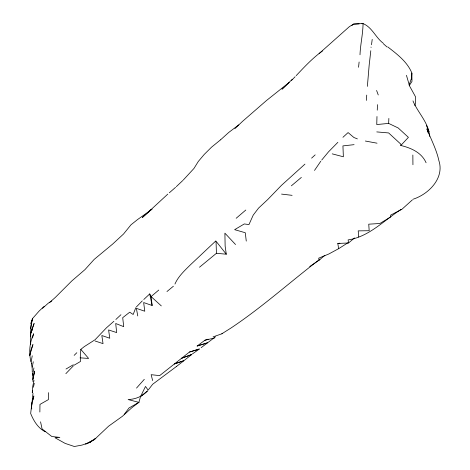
<?xml version="1.0" encoding="UTF-8"?>
<svg xmlns="http://www.w3.org/2000/svg" width="470" height="470" viewBox="0 0 470 470"><rect width="100%" height="100%" fill="white"/><g stroke="black" fill="none" stroke-linecap="round" stroke-linejoin="round"><path stroke-width="0.7" d="M39.862 412.026L39.968 404.406L48.398 399.612L48.639 392.644M30.715 360.872C28.758 351.86 29.728 342.16 33.646 333.776L32.489 337.995M376.975 116.507L376.758 124.562L388.643 123.398L398.196 127.969L408.412 137.352L400.798 145.483C410.991 147.909 421.678 152.538 426.09 162.767M388.643 123.398L388.866 118.416M377.245 110.18L377.539 104.646M74.137 365.19L80.529 361.436L80.252 357.852L80.811 349.375L84.306 346.613L95.116 339.698L106.52 327.743L113.893 321.274M31.702 406.068L31.913 402.919L33.846 395.934L32.988 399.988M359.997 54.779C360.414 44.274 362.934 34.034 363.069 23.5L353.546 24.088L349.369 26.649L319.112 53.58M366.359 100.421L366.729 95.093M387.768 46.918C397.097 54.162 407.302 61.811 411.873 73.062L411.479 78.326L409.123 84.888M31.813 404.647L32.994 393.32M367.376 86.374L368.956 67.704A120.667 4.765 89.5 0 1 369.708 60.542L370.801 50.719M359.115 62.011L358.545 67.275M371.512 44.768L372.211 39.363M31.913 402.919L30.662 413.471C33.611 420.732 37.718 427.735 44.909 431.613L45.138 431.742M32.066 330.651L32.318 328.571L34.128 323.436L30.497 333.765L30.773 336.367M31.184 324.071L30.497 333.765L32.318 328.571C30.338 333.582 29.88 339.023 30.75 344.322M31.214 361.448L32.242 355.796M33.276 361.765L32.154 367.534L32.266 372.146M33.94 367.922L32.782 373.826L32.971 381.611M414.922 105.709L415.556 102.495L415.545 96.838L409.552 85.975L406.45 75.312M30.468 328.665L32.577 318.484L39.239 310.934L44.292 306.246M34.005 380.342L32.724 386.452L32.266 392.644L32.7 390.629M32.806 379.813L34.674 371.094L33.07 378.338M33.417 387.274L34.275 383.25M29.792 355.543L30.985 350.021L32.947 344.557L29.733 355.32M31.273 323.524L32.577 318.484L30.703 323.624M40.555 421.825L42.083 428.946L51.794 436.495L59.878 437.423L55.025 437.764L65.136 443.392L74.342 446.5L82.044 445.072L89.024 442.699L94.247 439.72L108.582 426.196L122.412 416.291L131.876 407.702L138.92 402.291M124.186 414.481L129.021 407.966L138.885 402.367L140.554 396.551L145.494 386.446L148.138 390.112L152.662 384.26L176.508 366.447M135.777 307.732L133.18 314.489L129.714 312.197L122.705 317.691L123.71 326.65L115.702 323.501L116.666 332.566L108.599 329.958L109.769 338.241L101.826 335.521L103.036 343.629L95.152 341.014M174.934 284.056C178.295 276.331 184.645 270.55 190.514 264.733L215.842 240.904M409.206 85.658L411.978 81.445L411.873 73.062M314.501 170.434L320.775 161.251M321.709 160.07L328.471 151.892L337.877 142.322M136.517 388.091L144.296 379.331M183.3 180.004L193.963 168.448L198.281 161.498L204.233 154.424L211.494 147.216L220.512 139.866M65.853 373.673L73.402 365.825M138.897 402.361L128.11 399.559C135.701 399.236 142.492 396.404 147.645 390.781M136.359 306.963L142.292 300.882M291.565 80.364L295.148 76.698M296.171 75.647C304.413 66.922 312.603 58.051 322.414 51.03M74.148 355.367L76.822 352.723M150.676 209.714L142.41 217.446L148.978 211.788M292.352 79.23L281.988 89.188L289.262 82.367L266.373 100.615L242.555 121.336L234.912 128.604M42.506 308.314L48.422 303.062L51.712 301.029M176.315 186.643L182.83 180.486M115.867 319.488L120.931 314.712M143.779 299.496L149.719 293.932L151.087 296.576L161.31 305.899M342.941 137.305L348.088 132.575L353.892 137.493L357.394 138.897M311.604 158.132L315.182 154.859M412.501 199.762L401.909 209.291L390.676 215.096L390.758 216.905L379.872 223.497L368.738 224.184L369.185 230.711L358.199 230.876L358.745 236.998M49.321 302.762L55.337 297.398L71.804 280.937L84.958 269.621L94.147 259.428L112.665 244.059L123.516 234.025L131.018 224.772L137.593 219.525L149.46 211.101M304.96 164.112L281.43 185.386L267.688 199.586L258.571 208.098L253.23 215.096L248.953 224.595L244.3 223.943L234.636 229.666L245.264 232.726L246.274 241.098M220.583 139.802L228.749 132.44L238.813 124.856M351.924 25.515L353.546 24.088L359.127 23.858M169.335 192.788L175.563 187.342M167.796 194.116L149.031 211.435L150.846 210.219M236.169 218.274L245.804 210.031M158.748 290.072L151.087 296.576L152.139 305.488L143.661 302.557L144.766 311.228L136.376 308.355L137.757 315.946M309.707 266.519L319.189 260.122L324.858 255.328M291.371 185.826L301.364 177.407M338.582 248.342L337.807 243.46L348.54 242.972L354.515 237.938M199.486 267.236L216.435 253.289L226.282 254.2L225.136 246.11L224.895 233.161L235.541 244.535M166.962 291.541L173.412 286.207M140.554 396.551L147.239 391.111M192.359 353.992L199.556 348.852L189.428 352.059L159.641 375.63L151.146 374.684L152.633 380.559M184.51 360.22L191.707 354.492M151.164 209.902L152.151 209.138M176.626 366.359L184.07 360.584L174.323 363.974L183.888 360.725M201.137 347.683L215.466 336.814M319.941 259.199C290.084 281.971 262.201 307.268 230.852 328.107L221.822 333.794M401.045 209.42C384.031 220.377 368.985 236.792 348.123 239.906L348.54 242.972M206.812 343.077L197.136 346.032L204.897 340.245L208.198 339.17M347.959 242.755L338.905 248.536L328.812 253.994L318.666 258.195L319.189 260.122M92.99 440.132L89.024 442.699L95.827 438.298L94.693 439.033M66 369.026L73.338 364.755M413.248 199.174C428.763 194.092 444.62 178.083 438.886 160.64C436.495 149.536 431.055 139.402 426.919 128.874L428.205 132.963M88.366 442.816L90.998 441.53L85.681 444.068L87.831 443.069M222.187 333.682L213.086 336.89M191.043 354.738L181.796 358.175L191.472 354.656M197.136 346.032L207.44 342.789M189.428 352.059L199.016 349.245M204.897 340.245L214.508 337.995M337.807 243.46L339.922 243.184M354.08 144.66L342.936 145.9L343.364 156.78L332.231 153.86M361.918 23.741L363.316 23.682C372.252 27.554 375.653 37.524 383.073 43.099M80.252 357.852L88.619 358.434L80.811 349.375M376.764 131.911L388.649 132.945L400.787 144.125L400.798 145.483M281.554 194.098L292.105 195.338M365.36 141.029L377.034 143.191M383.309 43.687L386.986 46.959M226.282 254.2L216.036 241.222L216.435 253.289M412.965 100.909C417.977 112.994 428.846 122.711 429.562 136.365M370.959 47.076L371.118 47.429M426.407 125.584L429.075 131.582M30.767 361.154L31.784 363.68M376.588 90.463L378.256 94.958M32.465 373.392L33.217 376.035M149.719 293.932L152.139 305.488M31.39 363.604L32.031 367.176M411.485 78.214L411.685 79.506M31.684 408.324L31.508 406.908L31.754 408.965M412.854 155.03L412.936 164.741"/></g></svg>
